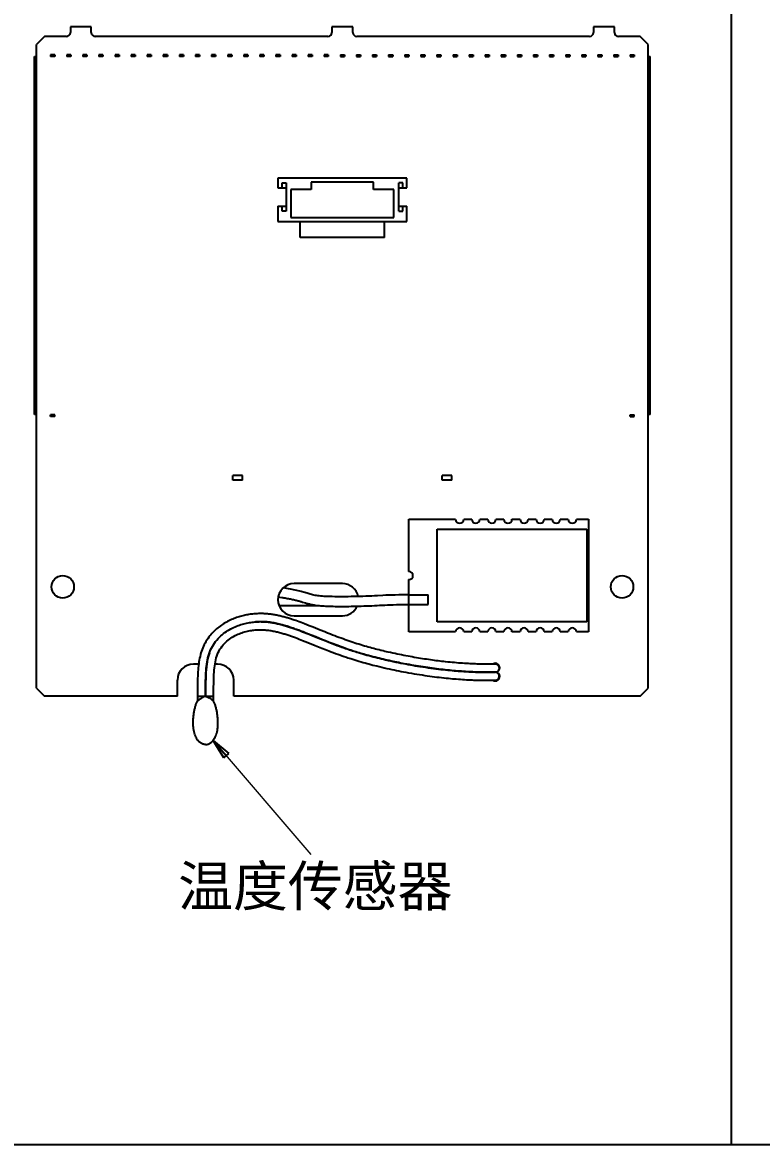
# Model space of a CAD drawing. Header units: millimetres. Extents: x 4030 to 7017, y -668 to -190.
# Drawn here: x 4239.1 to 4331, y -400.4 to -260.9 of the extents above; entities that cross this region are included whole.
import ezdxf

# ---------------------------------------------------------------- set-up
doc = ezdxf.new("R2010")
doc.units = ezdxf.units.MM
doc.header["$LTSCALE"] = 16.335
doc.layers.get('0').update_dxf_attribs({"linetype": 'CONTINUOUS'})
doc.styles.add('ROMANC', font='romanc.shx', dxfattribs={"bigfont": 'gbcbig.shx'})
doc.styles.get("Standard").update_dxf_attribs({"font": 'isonormlt-regular.ttf'})
doc.dimstyles.new('YanXiu', dxfattribs={"dimtxt": 2.5, "dimasz": 2.5, "dimexe": 0.66, "dimexo": 0.66, "dimgap": 0.66, "dimtad": 0, "dimdsep": 46, "dimtxsty": 'ROMANC', "dimblk": 'CLOSED', "dimcen": 0, "dimclrd": 3, "dimclre": 9, "dimclrt": 42, "dimazin": 2, "dimtfac": 1, "dimtofl": 0, "dimtmove": 0, "dimatfit": 3, "dimldrblk": 'CLOSED', "dimfxl": 1, "dimlwd": 5, "dimlwe": 5, "dimarcsym": 0})

# ---------------------------------------------------------------- blocks, each defined once
blk = doc.blocks.new('_Closed')
at = {"color": 0, "linetype": 'ByBlock', "lineweight": -2}
for p, q in [((-1, 0.167), (0, 0)), ((-1, 0.167), (-1, -0.167)), ((0, 0), (-1, -0.167)), ((0, 0), (-1, 0))]:
    blk.add_line(p, q, dxfattribs=at)

msp = doc.modelspace()

# ---------------------------------------------------------------- linework, layer by layer
at = {"color": 7, "linetype": 'Continuous'}
for p, q in [((4327.244, -400.389), (4327.244, -190.389)), ((4327.244, -400.389), (4327.244, -190.389)), ((4245.077, -261.475), (4245.077, -262.175)), ((4247.677, -261.475), (4245.077, -261.475)), ((4247.677, -262.175), (4247.677, -261.475)), ((4277.577, -261.475), (4277.577, -262.175)), ((4280.177, -261.475), (4277.577, -261.475)), ((4280.177, -262.175), (4280.177, -261.475)), ((4310.077, -261.475), (4310.077, -262.175)), ((4312.677, -261.475), (4310.077, -261.475)), ((4312.677, -262.175), (4312.677, -261.475)), ((4241.877, -262.675), (4240.877, -263.675)), ((4244.577, -262.675), (4241.877, -262.675)), ((4277.077, -262.675), (4248.177, -262.675)), ((4309.577, -262.675), (4280.677, -262.675)), ((4315.877, -262.675), (4313.177, -262.675)), ((4316.877, -263.675), (4315.877, -262.675)), ((4240.877, -343.675), (4240.877, -263.675)), ((4242.627, -264.965), (4242.627, -265.165)), ((4243.127, -264.965), (4242.627, -264.965)), ((4243.127, -264.965), (4243.127, -265.165)), ((4244.627, -264.965), (4244.627, -265.165)), ((4245.127, -264.965), (4244.627, -264.965)), ((4245.127, -264.965), (4245.127, -265.165)), ((4246.627, -264.965), (4246.627, -265.165)), ((4247.127, -264.965), (4246.627, -264.965)), ((4247.127, -264.965), (4247.127, -265.165)), ((4248.627, -264.965), (4248.627, -265.165)), ((4249.127, -264.965), (4248.627, -264.965)), ((4249.127, -264.965), (4249.127, -265.165)), ((4250.627, -264.965), (4250.627, -265.165)), ((4251.127, -264.965), (4250.627, -264.965)), ((4251.127, -264.965), (4251.127, -265.165)), ((4252.627, -264.965), (4252.627, -265.165)), ((4253.127, -264.965), (4252.627, -264.965)), ((4253.127, -264.965), (4253.127, -265.165)), ((4254.627, -264.965), (4254.627, -265.165)), ((4255.127, -264.965), (4254.627, -264.965)), ((4255.127, -264.965), (4255.127, -265.165)), ((4256.627, -264.965), (4256.627, -265.165)), ((4257.127, -264.965), (4256.627, -264.965)), ((4257.127, -264.965), (4257.127, -265.165)), ((4258.627, -264.965), (4258.627, -265.165)), ((4259.127, -264.965), (4258.627, -264.965)), ((4259.127, -264.965), (4259.127, -265.165)), ((4260.627, -264.965), (4260.627, -265.165)), ((4261.127, -264.965), (4260.627, -264.965)), ((4261.127, -264.965), (4261.127, -265.165)), ((4262.627, -264.965), (4262.627, -265.165)), ((4263.127, -264.965), (4262.627, -264.965)), ((4263.127, -264.965), (4263.127, -265.165)), ((4264.627, -264.965), (4264.627, -265.165)), ((4265.127, -264.965), (4264.627, -264.965)), ((4265.127, -264.965), (4265.127, -265.165)), ((4266.627, -264.965), (4266.627, -265.165)), ((4267.127, -264.965), (4266.627, -264.965)), ((4267.127, -264.965), (4267.127, -265.165)), ((4268.627, -264.965), (4268.627, -265.165)), ((4269.127, -264.965), (4268.627, -264.965)), ((4269.127, -264.965), (4269.127, -265.165)), ((4270.627, -264.965), (4270.627, -265.165)), ((4271.127, -264.965), (4270.627, -264.965)), ((4271.127, -264.965), (4271.127, -265.165)), ((4272.627, -264.965), (4272.627, -265.165)), ((4273.127, -264.965), (4272.627, -264.965)), ((4273.127, -264.965), (4273.127, -265.165)), ((4274.627, -264.965), (4274.627, -265.165)), ((4275.127, -264.965), (4274.627, -264.965)), ((4275.127, -264.965), (4275.127, -265.165)), ((4276.627, -264.965), (4276.627, -265.165)), ((4277.127, -264.965), (4276.627, -264.965)), ((4277.127, -264.965), (4277.127, -265.165)), ((4278.627, -264.965), (4278.627, -265.165)), ((4278.627, -264.965), (4279.127, -264.965)), ((4279.127, -264.965), (4279.127, -265.165)), ((4280.627, -264.965), (4280.627, -265.165)), ((4280.627, -264.965), (4281.127, -264.965)), ((4281.127, -264.965), (4281.127, -265.165)), ((4282.627, -264.965), (4282.627, -265.165)), ((4282.627, -264.965), (4283.127, -264.965)), ((4283.127, -264.965), (4283.127, -265.165)), ((4284.627, -264.965), (4284.627, -265.165)), ((4284.627, -264.965), (4285.127, -264.965)), ((4285.127, -264.965), (4285.127, -265.165)), ((4286.627, -264.965), (4286.627, -265.165)), ((4286.627, -264.965), (4287.127, -264.965)), ((4287.127, -264.965), (4287.127, -265.165)), ((4288.627, -264.965), (4288.627, -265.165)), ((4288.627, -264.965), (4289.127, -264.965)), ((4289.127, -264.965), (4289.127, -265.165)), ((4290.627, -264.965), (4290.627, -265.165)), ((4290.627, -264.965), (4291.127, -264.965)), ((4291.127, -264.965), (4291.127, -265.165)), ((4292.627, -264.965), (4292.627, -265.165)), ((4292.627, -264.965), (4293.127, -264.965)), ((4293.127, -264.965), (4293.127, -265.165)), ((4294.627, -264.965), (4294.627, -265.165)), ((4294.627, -264.965), (4295.127, -264.965)), ((4295.127, -264.965), (4295.127, -265.165)), ((4296.627, -264.965), (4296.627, -265.165)), ((4296.627, -264.965), (4297.127, -264.965)), ((4297.127, -264.965), (4297.127, -265.165)), ((4298.627, -264.965), (4298.627, -265.165)), ((4298.627, -264.965), (4299.127, -264.965)), ((4299.127, -264.965), (4299.127, -265.165)), ((4300.627, -264.965), (4300.627, -265.165)), ((4300.627, -264.965), (4301.127, -264.965)), ((4301.127, -264.965), (4301.127, -265.165)), ((4302.627, -264.965), (4302.627, -265.165)), ((4302.627, -264.965), (4303.127, -264.965)), ((4303.127, -264.965), (4303.127, -265.165)), ((4304.627, -264.965), (4304.627, -265.165)), ((4304.627, -264.965), (4305.127, -264.965)), ((4305.127, -264.965), (4305.127, -265.165)), ((4306.627, -264.965), (4306.627, -265.165)), ((4306.627, -264.965), (4307.127, -264.965)), ((4307.127, -264.965), (4307.127, -265.165)), ((4308.627, -264.965), (4308.627, -265.165)), ((4308.627, -264.965), (4309.127, -264.965)), ((4309.127, -264.965), (4309.127, -265.165)), ((4310.627, -264.965), (4310.627, -265.165)), ((4310.627, -264.965), (4311.127, -264.965)), ((4311.127, -264.965), (4311.127, -265.165)), ((4312.627, -264.965), (4312.627, -265.165)), ((4312.627, -264.965), (4313.127, -264.965)), ((4313.127, -264.965), (4313.127, -265.165)), ((4314.627, -264.965), (4314.627, -265.165)), ((4314.627, -264.965), (4315.127, -264.965)), ((4315.127, -264.965), (4315.127, -265.165)), ((4316.877, -343.675), (4316.877, -263.675)), ((4240.627, -309.675), (4240.627, -265.175)), ((4240.627, -265.175), (4240.877, -265.175)), ((4243.127, -265.165), (4242.627, -265.165)), ((4245.127, -265.165), (4244.627, -265.165)), ((4247.127, -265.165), (4246.627, -265.165)), ((4249.127, -265.165), (4248.627, -265.165)), ((4251.127, -265.165), (4250.627, -265.165)), ((4253.127, -265.165), (4252.627, -265.165)), ((4255.127, -265.165), (4254.627, -265.165)), ((4257.127, -265.165), (4256.627, -265.165)), ((4259.127, -265.165), (4258.627, -265.165)), ((4261.127, -265.165), (4260.627, -265.165)), ((4263.127, -265.165), (4262.627, -265.165)), ((4265.127, -265.165), (4264.627, -265.165)), ((4267.127, -265.165), (4266.627, -265.165)), ((4269.127, -265.165), (4268.627, -265.165)), ((4271.127, -265.165), (4270.627, -265.165)), ((4273.127, -265.165), (4272.627, -265.165)), ((4275.127, -265.165), (4274.627, -265.165)), ((4277.127, -265.165), (4276.627, -265.165)), ((4278.627, -265.165), (4279.127, -265.165)), ((4280.627, -265.165), (4281.127, -265.165)), ((4282.627, -265.165), (4283.127, -265.165)), ((4284.627, -265.165), (4285.127, -265.165)), ((4286.627, -265.165), (4287.127, -265.165)), ((4288.627, -265.165), (4289.127, -265.165)), ((4290.627, -265.165), (4291.127, -265.165)), ((4292.627, -265.165), (4293.127, -265.165)), ((4294.627, -265.165), (4295.127, -265.165)), ((4296.627, -265.165), (4297.127, -265.165)), ((4298.627, -265.165), (4299.127, -265.165)), ((4300.627, -265.165), (4301.127, -265.165)), ((4302.627, -265.165), (4303.127, -265.165)), ((4304.627, -265.165), (4305.127, -265.165)), ((4306.627, -265.165), (4307.127, -265.165)), ((4308.627, -265.165), (4309.127, -265.165)), ((4310.627, -265.165), (4311.127, -265.165)), ((4312.627, -265.165), (4313.127, -265.165)), ((4314.627, -265.165), (4315.127, -265.165)), ((4316.877, -265.175), (4317.127, -265.175)), ((4317.127, -309.675), (4317.127, -265.175)), ((4240.627, -267.675), (4240.877, -267.675)), ((4316.877, -267.675), (4317.127, -267.675)), ((4270.877, -280.275), (4270.877, -281.475)), ((4286.877, -280.275), (4270.877, -280.275)), ((4286.877, -281.475), (4286.877, -280.275)), ((4270.877, -281.475), (4271.877, -281.475)), ((4271.377, -281.475), (4271.377, -280.875)), ((4271.377, -280.875), (4271.877, -280.875)), ((4271.877, -280.875), (4271.877, -284.375)), ((4272.477, -281.675), (4272.477, -285.175)), ((4275.002, -281.675), (4272.477, -281.675)), ((4275.002, -280.775), (4275.002, -281.675)), ((4282.752, -280.775), (4275.002, -280.775)), ((4282.752, -281.675), (4282.752, -280.775)), ((4285.277, -281.675), (4282.752, -281.675)), ((4285.277, -285.175), (4285.277, -281.675)), ((4285.877, -284.375), (4285.877, -280.875)), ((4286.377, -280.875), (4285.877, -280.875)), ((4285.877, -281.475), (4286.877, -281.475)), ((4286.377, -281.475), (4286.377, -280.875)), ((4270.877, -283.775), (4270.877, -285.675)), ((4270.877, -283.775), (4271.877, -283.775)), ((4271.377, -284.375), (4271.377, -283.775)), ((4271.877, -284.375), (4271.377, -284.375)), ((4285.877, -283.775), (4286.877, -283.775)), ((4285.877, -284.375), (4286.377, -284.375)), ((4286.377, -284.375), (4286.377, -283.775)), ((4286.877, -285.675), (4286.877, -283.775)), ((4270.877, -285.675), (4286.877, -285.675)), ((4272.477, -285.175), (4285.277, -285.175)), ((4273.627, -287.675), (4273.627, -285.675)), ((4284.127, -287.675), (4284.127, -285.675)), ((4284.127, -287.675), (4273.627, -287.675)), ((4240.877, -305.831), (4240.627, -305.675)), ((4317.127, -305.675), (4316.877, -305.831)), ((4240.877, -309.675), (4240.627, -309.675)), ((4242.627, -309.885), (4242.627, -309.685)), ((4243.127, -309.685), (4242.627, -309.685)), ((4243.127, -309.885), (4242.627, -309.885)), ((4243.127, -309.885), (4243.127, -309.685)), ((4314.627, -309.685), (4315.127, -309.685)), ((4314.627, -309.885), (4314.627, -309.685)), ((4314.627, -309.885), (4315.127, -309.885)), ((4315.127, -309.885), (4315.127, -309.685)), ((4317.127, -309.675), (4316.877, -309.675)), ((4265.277, -317.825), (4265.277, -317.225)), ((4266.477, -317.225), (4265.277, -317.225)), ((4266.477, -317.825), (4265.277, -317.825)), ((4266.477, -317.825), (4266.477, -317.225)), ((4292.477, -317.225), (4291.277, -317.225)), ((4291.277, -317.825), (4291.277, -317.225)), ((4292.477, -317.825), (4291.277, -317.825)), ((4292.477, -317.825), (4292.477, -317.225)), ((4287.152, -322.675), (4292.952, -322.675)), ((4287.152, -329.175), (4287.152, -322.675)), ((4293.952, -322.675), (4294.952, -322.675)), ((4295.952, -322.675), (4296.952, -322.675)), ((4297.952, -322.675), (4298.952, -322.675)), ((4299.952, -322.675), (4300.952, -322.675)), ((4301.952, -322.675), (4302.952, -322.675)), ((4303.952, -322.675), (4304.952, -322.675)), ((4305.952, -322.675), (4306.952, -322.675)), ((4307.952, -322.675), (4309.452, -322.675)), ((4309.452, -322.675), (4309.452, -336.675)), ((4290.652, -323.925), (4309.252, -323.925)), ((4290.652, -335.425), (4290.652, -323.925)), ((4309.252, -323.925), (4309.252, -335.425)), ((4287.152, -336.675), (4287.152, -330.175)), ((4278.877, -330.675), (4272.877, -330.675)), ((4271.005, -333.375), (4275.656, -333.375)), ((4272.877, -334.675), (4278.877, -334.675)), ((4309.252, -335.425), (4290.652, -335.425)), ((4292.952, -336.675), (4287.152, -336.675)), ((4294.952, -336.675), (4293.952, -336.675)), ((4296.952, -336.675), (4295.952, -336.675)), ((4298.952, -336.675), (4297.952, -336.675)), ((4300.952, -336.675), (4299.952, -336.675)), ((4302.952, -336.675), (4301.952, -336.675)), ((4304.952, -336.675), (4303.952, -336.675)), ((4306.952, -336.675), (4305.952, -336.675)), ((4309.452, -336.675), (4307.952, -336.675)), ((4261.02, -340.675), (4260.377, -340.675)), ((4263.377, -340.675), (4263.045, -340.675)), ((4258.377, -344.675), (4258.377, -342.675)), ((4265.377, -344.675), (4265.377, -342.675)), ((4240.877, -343.675), (4241.877, -344.675)), ((4315.877, -344.675), (4316.877, -343.675)), ((4258.377, -344.675), (4241.877, -344.675)), ((4315.877, -344.675), (4265.377, -344.675)), ((4030.244, -400.389), (4327.244, -400.389)), ((4327.244, -400.389), (4624.244, -400.389))]:
    msp.add_line(p, q, dxfattribs=at)
at = {"color": 6, "linetype": 'Continuous'}
for p, q in [((4274.619, -331.915), (4274.202, -331.786)), ((4270.908, -332.333), (4271.08, -332.357)), ((4273.76, -332.906), (4273.942, -332.961)), ((4273.942, -332.961), (4274.297, -333.071)), ((4286.889, -333.275), (4289.552, -333.275)), ((4287.152, -332.075), (4289.552, -332.075)), ((4289.552, -333.275), (4289.552, -332.075))]:
    msp.add_line(p, q, dxfattribs=at)
at = {"color": 1, "linetype": 'Continuous'}
for p, q in [((4267.848, -335.447), (4268.018, -335.431)), ((4268.353, -335.411), (4268.518, -335.405)), ((4273.093, -335.277), (4272.872, -335.201)), ((4273.31, -335.353), (4273.093, -335.277)), ((4273.525, -335.431), (4273.31, -335.353)), ((4273.738, -335.509), (4273.525, -335.431)), ((4273.948, -335.588), (4273.738, -335.509)), ((4274.155, -335.666), (4273.948, -335.588)), ((4274.462, -335.785), (4274.155, -335.666)), ((4274.765, -335.904), (4274.462, -335.785)), ((4275.259, -336.101), (4274.765, -335.904)), ((4272.568, -337.217), (4272.803, -337.301)), ((4272.803, -337.301), (4273.034, -337.386)), ((4272.958, -336.289), (4273.206, -336.379)), ((4273.034, -337.386), (4273.263, -337.472)), ((4273.206, -336.379), (4273.451, -336.469)), ((4273.263, -337.472), (4273.488, -337.558)), ((4273.451, -336.469), (4273.692, -336.56)), ((4273.728, -336.579), (4273.452, -336.475)), ((4273.692, -336.56), (4273.93, -336.652)), ((4274, -336.684), (4273.728, -336.579)), ((4273.93, -336.652), (4274.166, -336.743)), ((4274.269, -336.788), (4274, -336.684)), ((4274.166, -336.743), (4274.398, -336.834)), ((4274.665, -336.945), (4274.269, -336.788)), ((4274.398, -336.834), (4274.742, -336.971)), ((4274.742, -336.971), (4275.191, -337.152)), ((4275.191, -337.152), (4276.17, -337.547)), ((4276.121, -336.449), (4275.259, -336.101)), ((4276.422, -337.653), (4275.933, -337.456)), ((4276.678, -336.673), (4276.121, -336.449)), ((4277.043, -336.819), (4276.678, -336.673)), ((4277.402, -336.962), (4277.043, -336.819)), ((4277.669, -337.066), (4277.402, -336.962)), ((4277.933, -337.168), (4277.669, -337.066)), ((4278.194, -337.268), (4277.933, -337.168)), ((4278.453, -337.366), (4278.194, -337.268)), ((4278.709, -337.462), (4278.453, -337.366)), ((4278.963, -337.555), (4278.709, -337.462)), ((4273.488, -337.558), (4273.711, -337.644)), ((4273.711, -337.644), (4273.931, -337.73)), ((4273.931, -337.73), (4274.257, -337.859)), ((4274.257, -337.859), (4274.577, -337.988)), ((4274.577, -337.988), (4275.51, -338.364)), ((4275.51, -338.364), (4276.31, -338.685)), ((4276.17, -337.547), (4276.802, -337.799)), ((4276.31, -338.685), (4276.798, -338.878)), ((4276.783, -337.797), (4276.422, -337.653)), ((4277.139, -337.938), (4276.783, -337.797)), ((4276.798, -338.878), (4277.182, -339.027)), ((4276.802, -337.799), (4277.214, -337.962)), ((4277.374, -338.029), (4277.139, -337.938)), ((4277.214, -337.962), (4277.621, -338.12)), ((4277.606, -338.119), (4277.374, -338.029)), ((4277.837, -338.207), (4277.606, -338.119)), ((4277.621, -338.12), (4277.921, -338.235)), ((4278.065, -338.294), (4277.837, -338.207)), ((4277.921, -338.235), (4278.219, -338.347)), ((4278.292, -338.379), (4278.065, -338.294)), ((4278.219, -338.347), (4278.514, -338.455)), ((4278.517, -338.461), (4278.292, -338.379)), ((4278.514, -338.455), (4278.805, -338.561)), ((4278.739, -338.543), (4278.517, -338.461)), ((4278.96, -338.622), (4278.739, -338.543)), ((4278.805, -338.561), (4279.094, -338.664)), ((4279.18, -338.699), (4278.96, -338.622)), ((4279.215, -337.646), (4278.963, -337.555)), ((4279.094, -338.664), (4279.285, -338.731)), ((4279.397, -338.775), (4279.18, -338.699)), ((4279.464, -337.734), (4279.215, -337.646)), ((4279.285, -338.731), (4279.475, -338.796)), ((4279.613, -338.848), (4279.397, -338.775)), ((4279.712, -337.82), (4279.464, -337.734)), ((4279.475, -338.796), (4279.663, -338.86)), ((4279.958, -337.904), (4279.712, -337.82)), ((4280.202, -337.986), (4279.958, -337.904)), ((4280.444, -338.065), (4280.202, -337.986)), ((4280.684, -338.142), (4280.444, -338.065)), ((4280.922, -338.216), (4280.684, -338.142)), ((4281.159, -338.289), (4280.922, -338.216)), ((4281.393, -338.359), (4281.159, -338.289)), ((4281.626, -338.428), (4281.393, -338.359)), ((4281.858, -338.495), (4281.626, -338.428)), ((4282.087, -338.56), (4281.858, -338.495)), ((4282.316, -338.623), (4282.087, -338.56)), ((4282.542, -338.684), (4282.316, -338.623)), ((4282.767, -338.745), (4282.542, -338.684)), ((4282.99, -338.803), (4282.767, -338.745)), ((4283.212, -338.86), (4282.99, -338.803)), ((4283.432, -338.916), (4283.212, -338.86)), ((4262.245, -339.637), (4262.321, -339.393)), ((4262.321, -339.393), (4262.406, -339.156)), ((4277.182, -339.027), (4277.466, -339.136)), ((4277.466, -339.136), (4277.748, -339.243)), ((4277.748, -339.243), (4278.026, -339.347)), ((4278.026, -339.347), (4278.303, -339.448)), ((4278.303, -339.448), (4278.576, -339.546)), ((4278.576, -339.546), (4278.848, -339.642)), ((4278.848, -339.642), (4279.117, -339.736)), ((4279.117, -339.736), (4279.383, -339.826)), ((4279.383, -339.826), (4279.56, -339.885)), ((4279.56, -339.885), (4279.736, -339.943)), ((4279.736, -339.943), (4279.91, -339.999)), ((4279.91, -339.999), (4280.171, -340.082)), ((4280.144, -339.024), (4279.933, -338.955)), ((4279.944, -338.954), (4280.13, -339.014)), ((4280.13, -339.014), (4280.315, -339.074)), ((4280.353, -339.091), (4280.144, -339.024)), ((4280.171, -340.082), (4280.429, -340.162)), ((4280.315, -339.074), (4280.499, -339.132)), ((4280.559, -339.156), (4280.353, -339.091)), ((4280.429, -340.162), (4280.686, -340.24)), ((4280.499, -339.132), (4280.682, -339.189)), ((4280.764, -339.219), (4280.559, -339.156)), ((4280.682, -339.189), (4280.864, -339.244)), ((4280.686, -340.24), (4280.94, -340.316)), ((4280.966, -339.28), (4280.764, -339.219)), ((4280.864, -339.244), (4281.134, -339.325)), ((4281.166, -339.34), (4280.966, -339.28)), ((4281.134, -339.325), (4281.403, -339.404)), ((4281.363, -339.398), (4281.166, -339.34)), ((4281.557, -339.454), (4281.363, -339.398)), ((4281.403, -339.404), (4281.669, -339.481)), ((4281.749, -339.508), (4281.557, -339.454)), ((4281.669, -339.481), (4281.933, -339.555)), ((4281.938, -339.561), (4281.749, -339.508)), ((4281.933, -339.555), (4282.195, -339.627)), ((4282.124, -339.612), (4281.938, -339.561)), ((4282.398, -339.686), (4282.124, -339.612)), ((4282.195, -339.627), (4282.455, -339.697)), ((4282.667, -339.757), (4282.398, -339.686)), ((4282.455, -339.697), (4282.713, -339.764)), ((4282.931, -339.826), (4282.667, -339.757)), ((4282.713, -339.764), (4282.97, -339.831)), ((4283.191, -339.892), (4282.931, -339.826)), ((4282.97, -339.831), (4283.224, -339.895)), ((4283.448, -339.955), (4283.191, -339.892)), ((4283.224, -339.895), (4283.477, -339.957)), ((4283.65, -338.97), (4283.432, -338.916)), ((4283.702, -340.017), (4283.448, -339.955)), ((4283.477, -339.957), (4283.728, -340.018)), ((4283.954, -340.077), (4283.702, -340.017)), ((4283.728, -340.018), (4283.978, -340.078)), ((4284.155, -339.092), (4283.939, -339.041)), ((4284.203, -340.135), (4283.954, -340.077)), ((4283.978, -340.078), (4284.225, -340.136)), ((4284.368, -339.142), (4284.155, -339.092)), ((4284.449, -340.192), (4284.203, -340.135)), ((4284.225, -340.136), (4284.553, -340.21)), ((4284.581, -339.191), (4284.368, -339.142)), ((4284.693, -340.247), (4284.449, -340.192)), ((4284.553, -340.21), (4284.878, -340.282)), ((4284.862, -339.255), (4284.581, -339.191)), ((4284.935, -340.3), (4284.693, -340.247)), ((4285.141, -339.316), (4284.862, -339.255)), ((4285.418, -339.376), (4285.141, -339.316)), ((4285.692, -339.434), (4285.418, -339.376)), ((4285.965, -339.49), (4285.692, -339.434)), ((4286.235, -339.545), (4285.965, -339.49)), ((4286.503, -339.597), (4286.235, -339.545)), ((4286.77, -339.649), (4286.503, -339.597)), ((4287.034, -339.699), (4286.77, -339.649)), ((4287.297, -339.747), (4287.034, -339.699)), ((4287.558, -339.794), (4287.297, -339.747)), ((4287.817, -339.839), (4287.558, -339.794)), ((4288.074, -339.883), (4287.817, -339.839)), ((4288.33, -339.926), (4288.074, -339.883)), ((4288.584, -339.967), (4288.33, -339.926)), ((4288.836, -340.007), (4288.584, -339.967)), ((4289.087, -340.046), (4288.836, -340.007)), ((4289.335, -340.083), (4289.087, -340.046)), ((4289.581, -340.119), (4289.335, -340.083)), ((4289.826, -340.154), (4289.581, -340.119)), ((4290.068, -340.188), (4289.826, -340.154)), ((4290.309, -340.22), (4290.068, -340.188)), ((4290.547, -340.251), (4290.309, -340.22)), ((4290.783, -340.281), (4290.547, -340.251)), ((4280.94, -340.316), (4281.193, -340.389)), ((4281.193, -340.389), (4281.443, -340.461)), ((4281.443, -340.461), (4281.692, -340.53)), ((4281.692, -340.53), (4281.938, -340.598)), ((4281.938, -340.598), (4282.183, -340.664)), ((4282.183, -340.664), (4282.426, -340.728)), ((4282.426, -340.728), (4282.668, -340.791)), ((4282.668, -340.791), (4282.908, -340.852)), ((4282.908, -340.852), (4283.146, -340.911)), ((4283.146, -340.911), (4283.462, -340.988)), ((4283.462, -340.988), (4283.776, -341.063)), ((4283.776, -341.063), (4284.087, -341.135)), ((4284.087, -341.135), (4284.395, -341.205)), ((4284.395, -341.205), (4284.7, -341.272)), ((4284.7, -341.272), (4285.003, -341.338)), ((4284.878, -340.282), (4285.199, -340.352)), ((4285.174, -340.352), (4284.935, -340.3)), ((4285.003, -341.338), (4285.302, -341.401)), ((4285.411, -340.402), (4285.174, -340.352)), ((4285.199, -340.352), (4285.517, -340.419)), ((4285.302, -341.401), (4285.599, -341.462)), ((4285.646, -340.451), (4285.411, -340.402)), ((4285.517, -340.419), (4285.832, -340.484)), ((4285.599, -341.462), (4285.893, -341.521)), ((4285.879, -340.498), (4285.646, -340.451)), ((4285.832, -340.484), (4286.144, -340.546)), ((4286.11, -340.544), (4285.879, -340.498)), ((4285.893, -341.521), (4286.184, -341.578)), ((4286.34, -340.589), (4286.11, -340.544)), ((4286.144, -340.546), (4286.452, -340.606)), ((4286.184, -341.578), (4286.472, -341.633)), ((4286.567, -340.633), (4286.34, -340.589)), ((4286.452, -340.606), (4286.756, -340.664)), ((4286.472, -341.633), (4286.757, -341.686)), ((4286.869, -340.69), (4286.567, -340.633)), ((4286.756, -340.664), (4287.058, -340.72)), ((4287.167, -340.745), (4286.869, -340.69)), ((4287.058, -340.72), (4287.356, -340.773)), ((4287.463, -340.797), (4287.167, -340.745)), ((4287.356, -340.773), (4287.65, -340.825)), ((4287.757, -340.849), (4287.463, -340.797)), ((4287.65, -340.825), (4287.941, -340.875)), ((4288.049, -340.898), (4287.757, -340.849)), ((4287.941, -340.875), (4288.227, -340.922)), ((4288.339, -340.946), (4288.049, -340.898)), ((4288.227, -340.922), (4288.511, -340.968)), ((4288.627, -340.992), (4288.339, -340.946)), ((4288.511, -340.968), (4288.859, -341.023)), ((4288.913, -341.036), (4288.627, -340.992)), ((4288.859, -341.023), (4289.2, -341.074)), ((4289.197, -341.079), (4288.913, -341.036)), ((4289.478, -341.12), (4289.197, -341.079)), ((4289.2, -341.074), (4289.535, -341.123)), ((4289.758, -341.159), (4289.478, -341.12)), ((4289.535, -341.123), (4289.863, -341.169)), ((4290.036, -341.198), (4289.758, -341.159)), ((4289.863, -341.169), (4290.185, -341.212)), ((4290.311, -341.234), (4290.036, -341.198)), ((4290.185, -341.212), (4290.499, -341.253)), ((4290.584, -341.269), (4290.311, -341.234)), ((4290.499, -341.253), (4290.806, -341.292)), ((4290.856, -341.303), (4290.584, -341.269)), ((4291.016, -340.31), (4290.783, -340.281)), ((4290.806, -341.292), (4291.106, -341.328)), ((4291.125, -341.335), (4290.856, -341.303)), ((4291.248, -340.337), (4291.016, -340.31)), ((4291.106, -341.328), (4291.4, -341.361)), ((4291.392, -341.365), (4291.125, -341.335)), ((4291.477, -340.364), (4291.248, -340.337)), ((4291.657, -341.395), (4291.392, -341.365)), ((4291.4, -341.361), (4291.687, -341.393)), ((4291.703, -340.389), (4291.477, -340.364)), ((4291.92, -341.422), (4291.657, -341.395)), ((4291.687, -341.393), (4291.968, -341.422)), ((4291.983, -340.418), (4291.703, -340.389)), ((4292.181, -341.449), (4291.92, -341.422)), ((4291.968, -341.422), (4292.242, -341.45)), ((4292.259, -340.446), (4291.983, -340.418)), ((4292.44, -341.474), (4292.181, -341.449)), ((4292.242, -341.45), (4292.509, -341.475)), ((4292.53, -340.473), (4292.259, -340.446)), ((4292.695, -341.497), (4292.44, -341.474)), ((4292.509, -341.475), (4292.769, -341.499)), ((4292.797, -340.497), (4292.53, -340.473)), ((4292.948, -341.519), (4292.695, -341.497)), ((4292.769, -341.499), (4293.022, -341.52)), ((4293.06, -340.52), (4292.797, -340.497)), ((4293.198, -341.539), (4292.948, -341.519)), ((4293.022, -341.52), (4293.267, -341.54)), ((4293.318, -340.541), (4293.06, -340.52)), ((4293.444, -341.559), (4293.198, -341.539)), ((4293.267, -341.54), (4293.505, -341.558)), ((4293.571, -340.56), (4293.318, -340.541)), ((4293.686, -341.576), (4293.444, -341.559)), ((4293.505, -341.558), (4293.737, -341.575)), ((4293.819, -340.578), (4293.571, -340.56)), ((4293.925, -341.592), (4293.686, -341.576)), ((4293.737, -341.575), (4293.962, -341.59)), ((4294.062, -340.594), (4293.819, -340.578)), ((4294.159, -341.607), (4293.925, -341.592)), ((4293.962, -341.59), (4294.181, -341.603)), ((4294.299, -340.608), (4294.062, -340.594)), ((4294.388, -341.62), (4294.159, -341.607)), ((4294.181, -341.603), (4294.394, -341.615)), ((4294.531, -340.621), (4294.299, -340.608)), ((4294.613, -341.632), (4294.388, -341.62)), ((4294.394, -341.615), (4294.602, -341.626)), ((4294.758, -340.633), (4294.531, -340.621)), ((4294.979, -340.643), (4294.758, -340.633)), ((4294.845, -341.638), (4295.041, -341.646)), ((4295.102, -341.654), (4294.888, -341.645)), ((4295.194, -340.652), (4294.979, -340.643)), ((4295.041, -341.646), (4295.232, -341.654)), ((4295.311, -341.661), (4295.102, -341.654)), ((4295.403, -340.659), (4295.194, -340.652)), ((4295.232, -341.654), (4295.417, -341.66)), ((4295.513, -341.667), (4295.311, -341.661)), ((4295.606, -340.665), (4295.403, -340.659)), ((4295.417, -341.66), (4295.632, -341.666)), ((4295.752, -341.673), (4295.513, -341.667)), ((4295.803, -340.67), (4295.606, -340.665)), ((4295.632, -341.666), (4295.839, -341.671)), ((4296.031, -340.674), (4295.803, -340.67)), ((4296.248, -340.677), (4296.031, -340.674)), ((4296.488, -340.68), (4296.248, -340.677)), ((4296.711, -340.681), (4296.488, -340.68)), ((4296.976, -340.681), (4296.711, -340.681)), ((4297.288, -340.68), (4296.976, -340.681)), ((4297.406, -340.679), (4297.288, -340.68)), ((4297.686, -340.676), (4297.406, -340.679)), ((4297.717, -340.675), (4297.686, -340.676)), ((4297.774, -340.674), (4297.717, -340.675)), ((4297.801, -340.674), (4297.774, -340.674)), ((4297.831, -340.673), (4297.801, -340.674)), ((4297.839, -340.673), (4297.831, -340.673)), ((4286.757, -341.686), (4287.11, -341.75)), ((4287.11, -341.75), (4287.457, -341.811)), ((4287.457, -341.811), (4287.799, -341.87)), ((4287.799, -341.87), (4288.136, -341.926)), ((4288.136, -341.926), (4288.468, -341.979)), ((4288.468, -341.979), (4288.795, -342.029)), ((4288.795, -342.029), (4289.115, -342.077)), ((4289.115, -342.077), (4289.43, -342.123)), ((4289.43, -342.123), (4289.739, -342.166)), ((4289.739, -342.166), (4290.041, -342.207)), ((4290.041, -342.207), (4290.338, -342.246)), ((4290.338, -342.246), (4290.628, -342.282)), ((4290.628, -342.282), (4290.913, -342.317)), ((4290.913, -342.317), (4291.191, -342.349)), ((4291.191, -342.349), (4291.464, -342.38)), ((4291.784, -342.414), (4292.044, -342.44)), ((4292.044, -342.44), (4292.299, -342.465)), ((4292.299, -342.465), (4292.547, -342.488)), ((4292.547, -342.488), (4292.789, -342.509)), ((4292.789, -342.509), (4293.024, -342.529)), ((4293.024, -342.529), (4293.299, -342.55)), ((4293.299, -342.55), (4293.564, -342.57)), ((4293.564, -342.57), (4293.821, -342.588)), ((4293.821, -342.588), (4294.071, -342.603)), ((4294.071, -342.603), (4294.313, -342.617)), ((4294.313, -342.617), (4294.549, -342.63)), ((4294.549, -342.63), (4294.777, -342.641)), ((4294.777, -342.641), (4294.999, -342.65)), ((4294.999, -342.65), (4295.179, -342.657)), ((4295.179, -342.657), (4295.389, -342.664)), ((4295.389, -342.664), (4295.592, -342.67)), ((4295.592, -342.67), (4295.787, -342.675)), ((4295.974, -341.678), (4295.752, -341.673)), ((4295.787, -342.675), (4296.005, -342.679)), ((4295.839, -341.671), (4296.069, -341.675)), ((4296.181, -341.681), (4295.974, -341.678)), ((4296.005, -342.679), (4296.242, -342.682)), ((4296.069, -341.675), (4296.288, -341.678)), ((4296.413, -341.684), (4296.181, -341.681)), ((4296.242, -342.682), (4296.492, -342.685)), ((4296.288, -341.678), (4296.523, -341.68)), ((4296.63, -341.685), (4296.413, -341.684)), ((4296.492, -342.685), (4296.799, -342.686)), ((4296.523, -341.68), (4296.821, -341.682)), ((4296.866, -341.686), (4296.63, -341.685)), ((4296.799, -342.686), (4297.012, -342.686)), ((4296.821, -341.682), (4297.022, -341.682)), ((4297.198, -341.685), (4296.866, -341.686)), ((4297.012, -342.686), (4297.19, -342.685)), ((4297.022, -341.682), (4297.209, -341.681)), ((4297.19, -342.685), (4297.575, -342.682)), ((4297.384, -341.684), (4297.198, -341.685)), ((4297.209, -341.681), (4297.595, -341.677)), ((4297.666, -341.68), (4297.384, -341.684)), ((4297.575, -342.682), (4297.711, -342.68)), ((4297.699, -341.68), (4297.666, -341.68)), ((4297.759, -341.679), (4297.699, -341.68)), ((4297.711, -342.68), (4297.76, -342.679)), ((4297.786, -341.678), (4297.759, -341.679)), ((4297.76, -342.679), (4297.785, -342.679)), ((4297.785, -342.679), (4297.807, -342.678)), ((4297.815, -341.678), (4297.786, -341.678)), ((4297.796, -341.675), (4297.822, -341.674)), ((4297.807, -342.678), (4297.833, -342.678)), ((4297.822, -341.674), (4297.859, -341.673)), ((4297.849, -341.677), (4297.838, -341.677)), ((4297.852, -342.677), (4297.852, -342.677)), ((4297.856, -342.677), (4297.868, -342.677)), ((4297.859, -341.673), (4297.886, -341.673)), ((4260.874, -344.666), (4261.874, -344.666)), ((4261.874, -344.666), (4261.839, -344.679)), ((4261.88, -344.666), (4262.879, -344.666))]:
    msp.add_line(p, q, dxfattribs=at)
at = {"color": 6, "linetype": 'Continuous'}
for points in [[(4274.202, -331.786), (4274.055, -331.742), (4273.901, -331.697), (4273.74, -331.652), (4273.572, -331.607), (4273.395, -331.563), (4273.211, -331.519), (4273.02, -331.477), (4272.822, -331.435), (4272.619, -331.394), (4272.411, -331.354), (4272.199, -331.316), (4271.984, -331.28), (4271.769, -331.246), (4271.553, -331.213), (4271.519, -331.208)], [(4271.08, -332.357), (4271.349, -332.396), (4271.485, -332.416), (4271.62, -332.437), (4271.756, -332.459), (4271.892, -332.481), (4272.027, -332.505), (4272.162, -332.529), (4272.295, -332.554), (4272.427, -332.579), (4272.556, -332.604), (4272.682, -332.631), (4272.805, -332.657), (4272.925, -332.685), (4273.042, -332.712), (4273.155, -332.74), (4273.264, -332.768), (4273.37, -332.796), (4273.473, -332.823), (4273.571, -332.851), (4273.667, -332.878), (4273.76, -332.906)], [(4274.297, -333.071), (4274.388, -333.099), (4274.48, -333.126), (4274.575, -333.154), (4274.674, -333.181), (4274.776, -333.208), (4274.883, -333.234), (4274.995, -333.26), (4275.113, -333.285), (4275.236, -333.309), (4275.368, -333.332), (4275.508, -333.354), (4275.656, -333.375), (4275.814, -333.394), (4275.983, -333.412), (4276.163, -333.428), (4276.354, -333.443), (4276.557, -333.456), (4276.77, -333.467), (4276.993, -333.477), (4277.225, -333.485), (4277.465, -333.492), (4277.714, -333.498), (4277.971, -333.502), (4278.235, -333.504), (4278.506, -333.506), (4278.785, -333.506), (4279.07, -333.505), (4279.361, -333.503), (4279.659, -333.499), (4279.962, -333.495), (4280.27, -333.489), (4280.583, -333.482), (4280.901, -333.474), (4281.222, -333.465), (4281.547, -333.455), (4281.875, -333.443), (4282.205, -333.431), (4282.537, -333.417), (4282.865, -333.402), (4283.19, -333.387), (4283.51, -333.37), (4283.823, -333.354), (4284.141, -333.337), (4284.476, -333.322), (4284.825, -333.309), (4285.195, -333.297), (4285.59, -333.288), (4286.006, -333.281), (4286.439, -333.277), (4286.889, -333.275)], [(4283.226, -332.183), (4282.875, -332.2), (4282.517, -332.217), (4282.155, -332.232), (4281.79, -332.246), (4281.424, -332.258), (4281.057, -332.269), (4280.693, -332.279), (4280.33, -332.287), (4279.968, -332.294), (4279.611, -332.3), (4279.258, -332.304), (4278.911, -332.306), (4278.571, -332.306), (4278.243, -332.304), (4277.928, -332.301), (4277.627, -332.296), (4277.344, -332.288), (4277.081, -332.28), (4276.837, -332.269), (4276.606, -332.257), (4276.391, -332.242), (4276.191, -332.226), (4276.001, -332.208), (4275.819, -332.186), (4275.645, -332.161), (4275.481, -332.134), (4275.324, -332.103), (4275.173, -332.069), (4275.029, -332.033), (4274.891, -331.996), (4274.754, -331.956), (4274.619, -331.915)], [(4287.152, -332.075), (4286.852, -332.075), (4286.362, -332.078), (4285.894, -332.084), (4285.447, -332.091), (4285.026, -332.102), (4284.633, -332.115), (4284.262, -332.13), (4283.906, -332.148), (4283.226, -332.183)]]:
    msp.add_lwpolyline(points, dxfattribs=at)
at = {"color": 1, "linetype": 'Continuous'}
for points in [[(4272.872, -335.201), (4272.761, -335.164), (4272.649, -335.126), (4272.536, -335.09), (4272.422, -335.054), (4272.308, -335.018), (4272.193, -334.983), (4272.077, -334.948), (4271.96, -334.914), (4271.843, -334.88), (4271.724, -334.847), (4271.605, -334.815), (4271.485, -334.784), (4271.364, -334.753), (4271.242, -334.723), (4271.119, -334.694), (4270.995, -334.666), (4270.87, -334.639), (4270.744, -334.614), (4270.617, -334.589), (4270.489, -334.566), (4270.36, -334.543), (4270.23, -334.523), (4270.099, -334.503), (4269.968, -334.485), (4269.835, -334.469), (4269.701, -334.454), (4269.566, -334.441), (4269.43, -334.43), (4269.292, -334.421), (4269.154, -334.414), (4269.015, -334.408), (4268.874, -334.405), (4268.733, -334.403), (4268.591, -334.404), (4268.448, -334.407), (4268.304, -334.412), (4268.159, -334.419), (4268.013, -334.429), (4267.866, -334.441), (4267.718, -334.455), (4267.569, -334.472), (4267.42, -334.491), (4267.27, -334.513), (4267.118, -334.538), (4266.967, -334.565), (4266.814, -334.596), (4266.661, -334.629), (4266.506, -334.665), (4266.352, -334.705), (4266.196, -334.748), (4266.04, -334.794), (4265.884, -334.843), (4265.727, -334.896), (4265.57, -334.952), (4265.412, -335.012), (4265.255, -335.076), (4265.097, -335.144), (4264.939, -335.217), (4264.781, -335.293), (4264.623, -335.373), (4264.465, -335.459), (4264.308, -335.548), (4264.152, -335.643), (4263.996, -335.742), (4263.842, -335.846), (4263.688, -335.955), (4263.536, -336.07), (4263.386, -336.189), (4263.237, -336.314), (4263.09, -336.445), (4262.946, -336.581), (4262.805, -336.723), (4262.667, -336.871), (4262.532, -337.024), (4262.401, -337.183), (4262.274, -337.347), (4262.152, -337.517), (4262.034, -337.693), (4261.922, -337.874), (4261.815, -338.061), (4261.713, -338.253), (4261.618, -338.451), (4261.53, -338.653), (4261.449, -338.859), (4261.375, -339.069), (4261.307, -339.283), (4261.245, -339.501), (4261.19, -339.723), (4261.14, -339.948), (4261.096, -340.178), (4261.057, -340.412), (4261.023, -340.649), (4260.994, -340.891), (4260.968, -341.137), (4260.947, -341.387), (4260.929, -341.642), (4260.914, -341.901), (4260.903, -342.164), (4260.894, -342.432), (4260.887, -342.705), (4260.882, -342.983), (4260.878, -343.265), (4260.876, -343.551), (4260.875, -343.842), (4260.874, -345.296)], [(4262.406, -339.156), (4262.502, -338.924), (4262.609, -338.699), (4262.726, -338.48), (4262.852, -338.269), (4262.988, -338.067), (4263.13, -337.873), (4263.28, -337.687), (4263.436, -337.511), (4263.597, -337.344), (4263.763, -337.185), (4263.933, -337.035), (4264.105, -336.894), (4264.281, -336.761), (4264.458, -336.636), (4264.637, -336.519), (4264.817, -336.409), (4264.999, -336.307), (4265.18, -336.211), (4265.362, -336.122), (4265.544, -336.04), (4265.726, -335.964), (4265.908, -335.894), (4266.089, -335.829), (4266.269, -335.77), (4266.448, -335.716), (4266.627, -335.666), (4266.805, -335.622), (4266.982, -335.582), (4267.157, -335.547), (4267.332, -335.516), (4267.505, -335.489), (4267.677, -335.466), (4267.848, -335.447)], [(4268.018, -335.431), (4268.186, -335.419), (4268.353, -335.411)], [(4268.423, -335.409), (4268.231, -335.417), (4268.082, -335.427)], [(4273.452, -336.475), (4273.312, -336.423), (4273.171, -336.371), (4273.029, -336.32), (4272.886, -336.269), (4272.742, -336.218), (4272.596, -336.168), (4272.449, -336.118), (4272.3, -336.069), (4272.15, -336.021), (4271.999, -335.974), (4271.846, -335.927), (4271.692, -335.882), (4271.536, -335.837), (4271.379, -335.794), (4271.22, -335.752), (4271.059, -335.712), (4270.897, -335.674), (4270.733, -335.637), (4270.567, -335.602), (4270.399, -335.569), (4270.229, -335.539), (4270.057, -335.511), (4269.884, -335.486), (4269.708, -335.464), (4269.531, -335.445), (4269.351, -335.43), (4269.17, -335.418), (4268.986, -335.41), (4268.8, -335.405), (4268.612, -335.405), (4268.423, -335.409)], [(4268.518, -335.405), (4268.683, -335.403), (4268.845, -335.404), (4269.007, -335.408), (4269.166, -335.415), (4269.324, -335.425), (4269.481, -335.438), (4269.636, -335.453), (4269.79, -335.471), (4269.942, -335.491), (4270.092, -335.513), (4270.241, -335.537), (4270.389, -335.564), (4270.536, -335.592), (4270.681, -335.622), (4270.824, -335.653), (4270.967, -335.686), (4271.107, -335.72), (4271.247, -335.755), (4271.386, -335.791), (4271.523, -335.829), (4271.659, -335.867), (4271.793, -335.907), (4271.927, -335.947), (4272.06, -335.988), (4272.191, -336.029), (4272.322, -336.072), (4272.451, -336.114), (4272.579, -336.157), (4272.707, -336.201), (4272.833, -336.245), (4272.958, -336.289)], [(4262.879, -345.296), (4262.879, -344.093), (4262.88, -343.774), (4262.882, -343.459), (4262.885, -343.151), (4262.889, -342.847), (4262.896, -342.549), (4262.906, -342.257), (4262.918, -341.971), (4262.935, -341.693), (4262.956, -341.42), (4262.981, -341.154), (4263.013, -340.894), (4263.05, -340.64), (4263.095, -340.392), (4263.147, -340.15), (4263.208, -339.914), (4263.278, -339.685), (4263.359, -339.462), (4263.451, -339.246), (4263.554, -339.038), (4263.669, -338.838), (4263.795, -338.644), (4263.929, -338.46), (4264.071, -338.286), (4264.221, -338.121), (4264.375, -337.967), (4264.534, -337.823), (4264.696, -337.688), (4264.861, -337.562), (4265.028, -337.445), (4265.197, -337.336), (4265.368, -337.235), (4265.539, -337.142), (4265.71, -337.056), (4265.882, -336.976), (4266.053, -336.903), (4266.224, -336.836), (4266.395, -336.775), (4266.565, -336.72), (4266.734, -336.669), (4266.902, -336.624), (4267.069, -336.584), (4267.235, -336.548), (4267.4, -336.517), (4267.564, -336.49), (4267.727, -336.467), (4267.888, -336.448), (4268.048, -336.432), (4268.207, -336.42), (4268.365, -336.412), (4268.521, -336.406), (4268.676, -336.405), (4268.829, -336.406), (4268.981, -336.41), (4269.131, -336.417), (4269.279, -336.427), (4269.426, -336.44), (4269.572, -336.455), (4269.716, -336.472), (4269.858, -336.492), (4269.999, -336.514), (4270.139, -336.538), (4270.278, -336.564), (4270.415, -336.592), (4270.551, -336.621), (4270.686, -336.651), (4270.819, -336.683), (4270.951, -336.716), (4271.082, -336.75), (4271.212, -336.785), (4271.34, -336.821), (4271.468, -336.858), (4271.594, -336.896), (4271.719, -336.934), (4271.844, -336.973), (4271.967, -337.012), (4272.089, -337.052), (4272.21, -337.093), (4272.33, -337.134), (4272.45, -337.175), (4272.568, -337.217)], [(4275.933, -337.456), (4275.56, -337.306), (4274.665, -336.945)], [(4279.933, -338.955), (4279.72, -338.884), (4279.613, -338.848)], [(4279.663, -338.86), (4279.757, -338.892), (4279.944, -338.954)], [(4261.874, -344.666), (4261.875, -344.049), (4261.875, -343.711), (4261.877, -343.378), (4261.881, -343.051), (4261.886, -342.731), (4261.894, -342.417), (4261.906, -342.11), (4261.921, -341.809), (4261.94, -341.515), (4261.964, -341.228), (4261.994, -340.947), (4262.029, -340.673), (4262.072, -340.404), (4262.121, -340.142), (4262.179, -339.887), (4262.245, -339.637)], [(4262.355, -339.298), (4262.284, -339.511), (4262.205, -339.792), (4262.137, -340.084), (4262.079, -340.386), (4262.03, -340.699), (4261.989, -341.027), (4261.956, -341.373), (4261.93, -341.735), (4261.911, -342.115), (4261.897, -342.513), (4261.888, -342.931), (4261.882, -343.362), (4261.88, -343.807), (4261.879, -344.666)], [(4283.939, -339.041), (4283.723, -338.988), (4283.65, -338.97)], [(4294.602, -341.626), (4294.643, -341.628), (4294.845, -341.638)], [(4294.888, -341.645), (4294.669, -341.635), (4294.613, -341.632)], [(4297.875, -340.673), (4297.867, -340.673), (4297.839, -340.673)], [(4291.464, -342.38), (4291.518, -342.385), (4291.784, -342.414)], [(4297.595, -341.677), (4297.741, -341.675), (4297.796, -341.675)], [(4297.838, -341.677), (4297.82, -341.678), (4297.815, -341.678)], [(4297.833, -342.678), (4297.844, -342.678), (4297.856, -342.677)]]:
    msp.add_lwpolyline(points, dxfattribs=at)
at = {"color": 7, "linetype": 'Continuous'}
for centre in [(4244.127, -331.066), (4313.627, -331.066)]:
    msp.add_circle(centre, 1.4, dxfattribs=at)
for centre, radius, start, end in [((4244.577, -262.175), 0.5, 270, 0), ((4248.177, -262.175), 0.5, 180, 270), ((4277.077, -262.175), 0.5, 270, 0), ((4280.677, -262.175), 0.5, 180, 270), ((4309.577, -262.175), 0.5, 270, 0), ((4313.177, -262.175), 0.5, 180, 270), ((4293.452, -322.675), 0.5, 180, 0), ((4295.452, -322.675), 0.5, 180, 0), ((4297.452, -322.675), 0.5, 180, 0), ((4299.452, -322.675), 0.5, 180, 0), ((4301.452, -322.675), 0.5, 180, 0), ((4303.452, -322.675), 0.5, 180, 0), ((4305.452, -322.675), 0.5, 180, 0), ((4307.452, -322.675), 0.5, 180, 0), ((4287.152, -329.675), 0.5, 270, 90), ((4272.877, -332.675), 2, 90, 270), ((4278.877, -332.675), 2, 11.52135, 90), ((4278.877, -332.675), 2, 270, 336.26465), ((4293.452, -336.675), 0.5, 0, 180), ((4295.452, -336.675), 0.5, 0, 180), ((4297.452, -336.675), 0.5, 0, 180), ((4299.452, -336.675), 0.5, 0, 180), ((4301.452, -336.675), 0.5, 0, 180), ((4303.452, -336.675), 0.5, 0, 180), ((4305.452, -336.675), 0.5, 0, 180), ((4307.452, -336.675), 0.5, 0, 180), ((4260.377, -342.675), 2, 90, 180), ((4263.377, -342.675), 2, 0, 90)]:
    msp.add_arc(centre, radius, start, end, dxfattribs=at)
at = {"color": 1, "linetype": 'Continuous'}
for centre, radius, start, end in [((4297.877, -341.125), 0.55, 266.30021, 125.61519), ((4297.889, -341.172), 0.5, 268.86472, 93.61483), ((4297.877, -342.225), 0.55, 236.26047, 96.19714), ((4297.864, -342.177), 0.5, 268.55047, 94.28181)]:
    msp.add_arc(centre, radius, start, end, dxfattribs=at)
for points, knots in [([(4261.877, -350.666), (4261.817, -350.666), (4261.702, -350.657), (4261.539, -350.617), (4261.393, -350.554), (4261.261, -350.472), (4261.142, -350.377), (4261.032, -350.271), (4260.93, -350.157), (4260.804, -349.99), (4260.667, -349.756), (4260.537, -349.441), (4260.44, -349.088), (4260.375, -348.696), (4260.341, -348.27), (4260.336, -347.819), (4260.359, -347.353), (4260.41, -346.889), (4260.486, -346.438), (4260.587, -346.015), (4260.712, -345.634), (4260.816, -345.401), (4260.874, -345.296)], [0, 0, 0, 0, 0.0290628, 0.0558589, 0.0813233, 0.1061581, 0.130797, 0.155432, 0.1801897, 0.2052426, 0.2568723, 0.3116212, 0.370576, 0.4346337, 0.5042274, 0.5780587, 0.6541776, 0.7305792, 0.8052549, 0.8762418, 0.9416918, 1, 1, 1, 1]), ([(4261.839, -344.679), (4261.806, -344.692), (4261.725, -344.726), (4261.59, -344.792), (4261.435, -344.878), (4261.277, -344.977), (4261.153, -345.066), (4261.062, -345.136), (4261.003, -345.184), (4260.953, -345.226), (4260.918, -345.257), (4260.896, -345.277), (4260.885, -345.287), (4260.878, -345.293), (4260.875, -345.295), (4260.874, -345.296)], [0, 0, 0, 0, 0.0931694, 0.2301844, 0.3901533, 0.5557895, 0.7144188, 0.787605, 0.8544823, 0.9126972, 0.9589757, 0.9764016, 0.9893514, 0.9973264, 1, 1, 1, 1]), ([(4261.877, -344.666), (4261.878, -344.666), (4261.881, -344.666), (4261.886, -344.668), (4261.895, -344.671), (4261.91, -344.677), (4261.928, -344.684), (4261.952, -344.694), (4261.991, -344.71), (4262.047, -344.735), (4262.121, -344.771), (4262.203, -344.813), (4262.288, -344.861), (4262.345, -344.895), (4262.373, -344.913)], [0, 0, 0, 0, 0.0079689, 0.0133609, 0.0314516, 0.0590622, 0.0958446, 0.1413062, 0.194826, 0.3230647, 0.4740764, 0.6411803, 0.8182347, 1, 1, 1, 1]), ([(4261.877, -350.666), (4261.937, -350.666), (4262.052, -350.657), (4262.215, -350.617), (4262.361, -350.554), (4262.492, -350.472), (4262.612, -350.377), (4262.722, -350.271), (4262.823, -350.157), (4262.949, -349.99), (4263.087, -349.756), (4263.217, -349.441), (4263.314, -349.088), (4263.379, -348.696), (4263.413, -348.27), (4263.418, -347.819), (4263.394, -347.353), (4263.344, -346.889), (4263.268, -346.438), (4263.167, -346.015), (4263.042, -345.634), (4262.937, -345.401), (4262.879, -345.296)], [0, 0, 0, 0, 0.0290628, 0.0558589, 0.0813233, 0.1061581, 0.130797, 0.155432, 0.1801897, 0.2052426, 0.2568723, 0.3116212, 0.370576, 0.4346337, 0.5042274, 0.5780587, 0.6541776, 0.7305792, 0.8052549, 0.8762418, 0.9416918, 1, 1, 1, 1]), ([(4262.879, -345.296), (4262.88, -345.297), (4262.871, -345.289), (4262.867, -345.285), (4262.85, -345.27), (4262.831, -345.253), (4262.807, -345.232), (4262.768, -345.199), (4262.712, -345.153), (4262.638, -345.094), (4262.555, -345.033), (4262.466, -344.972), (4262.405, -344.932), (4262.373, -344.913)], [0, 0, 0, 0, 0.0065264, 0.0259251, 0.0570648, 0.0985673, 0.1490167, 0.2069762, 0.3404645, 0.4913999, 0.6543797, 0.8254184, 1, 1, 1, 1])]:
    msp.add_open_spline(points, degree=3, knots=knots, dxfattribs=at)

# ---------------------------------------------------------------- texts
at = {"color": 1, "insert": (4258.46, -365.764), "char_height": 5, "attachment_point": 1}
msp.add_mtext_dynamic_manual_height_columns('{\\fSimSun|b0|i0|c134|p2;温度传感器}', width=62.58798, gutter_width=1, heights=[0], dxfattribs=at)

# ---------------------------------------------------------------- leaders
msp.add_leader([(4262.823, -350.157), (4274.937, -364.325)], dimstyle='YanXiu', override={"dimgap": 0.66, "dimtad": 0})

doc.saveas('drawing.dxf')
